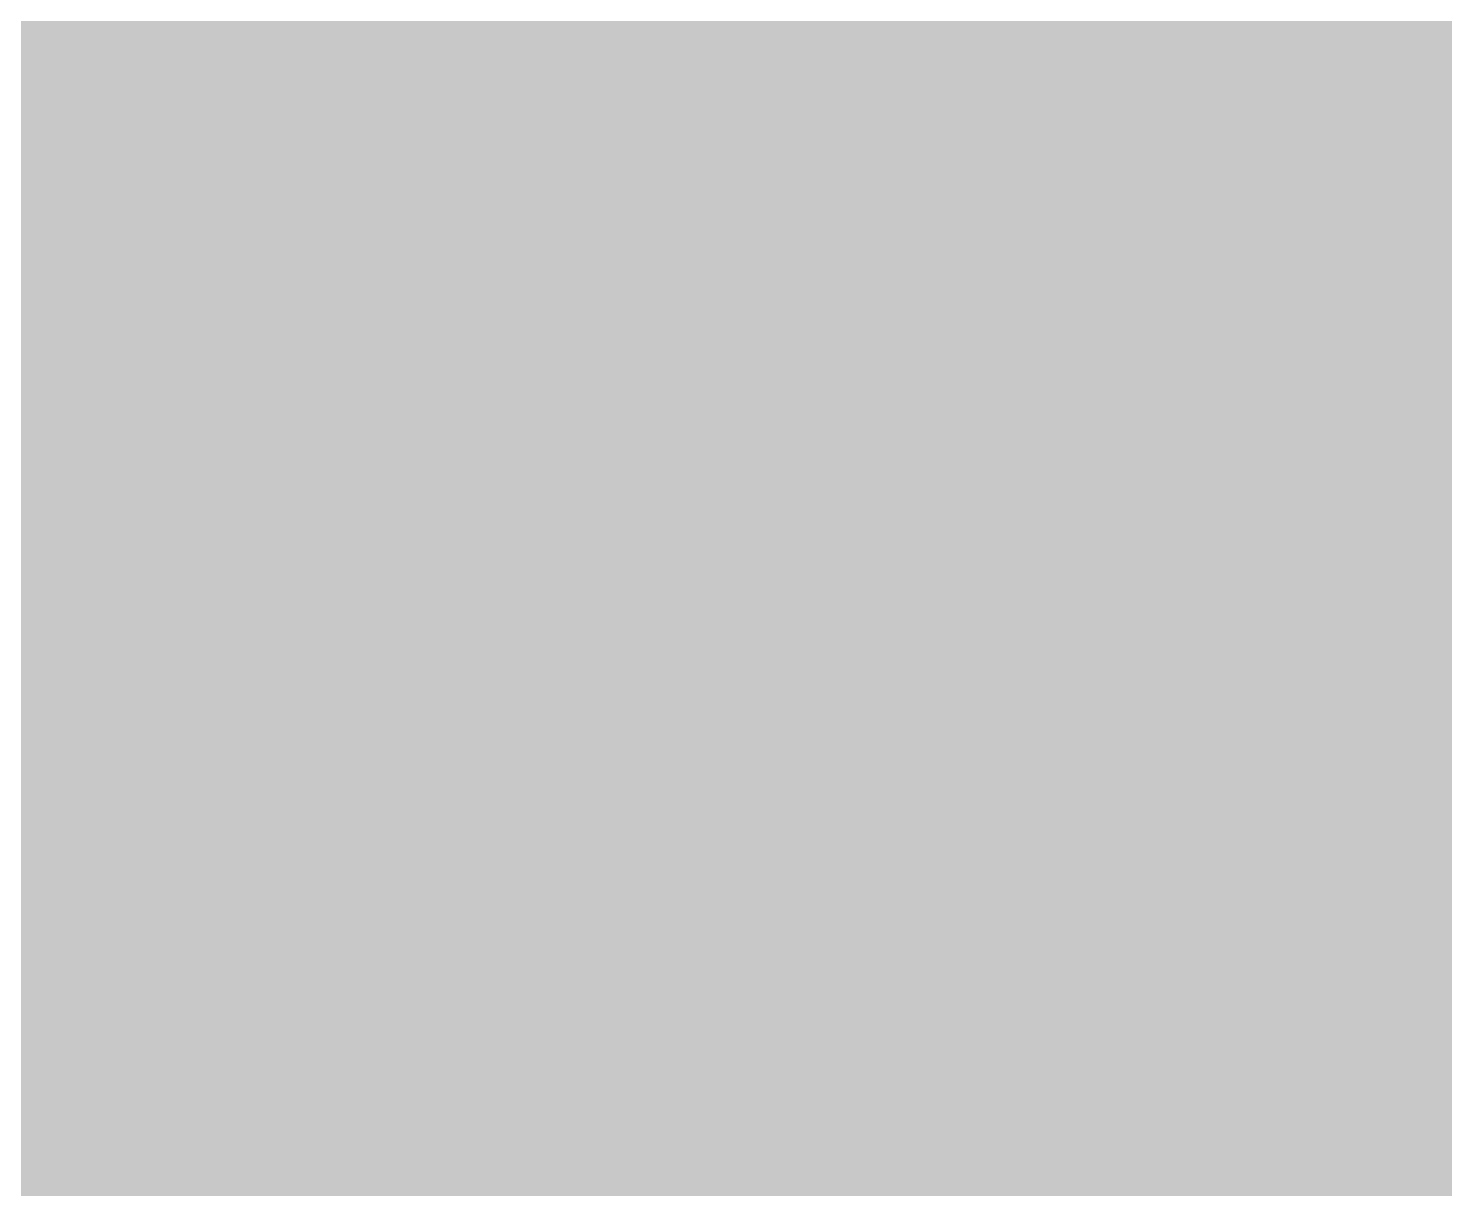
# Model space of a CAD drawing. Header units: millimetres. Extents: x -11 to 223, y -88 to 3.
# Drawn here: x 43.70207 to 43.74295, y -20.50217 to -20.46868 of the extents above; entities that cross this region are included whole.
import ezdxf

# ---------------------------------------------------------------- set-up
doc = ezdxf.new("R2010")
doc.units = ezdxf.units.MM
doc.header["$MEASUREMENT"] = 0
for name, color, linetype, true_color in [('Bottom-Layer', 7, 'Continuous', 0x0000ff), ('Component-Shape-Layer', 7, 'Continuous', 0x00cccc), ('Top-Layer', 7, 'Continuous', 0xff0000), ('Top-Silkscreen-Layer', 7, 'Continuous', 0xffcc00)]:
    doc.layers.add(name, color=color, linetype=linetype, true_color=true_color)

msp = doc.modelspace()

# ---------------------------------------------------------------- hatches: boundary and pattern name
at = {"layer": 'Bottom-Layer'}
msp.add_hatch(color=256, dxfattribs=at).paths.add_polyline_path([(-10.335281, 1.978664), (-0.38039, 1.978664), (-0.84578, 1.726733), (-1.195487, 1.329541), (-1.386452, 0.835994), (-1.395162, 0.306862), (-1.220545, -0.192703), (-0.884101, -0.60119), (-0.427256, -0.868302), (0.093739, -0.961151), (1.793739, -0.961151), (2.314734, -0.868302), (2.771579, -0.60119), (3.108023, -0.192703), (3.28264, 0.306862), (3.27393, 0.835994), (3.082964, 1.329541), (2.733257, 1.726733), (2.267868, 1.978664), (222.628905, 1.978664), (222.628905, -87.475235), (-10.335281, -87.475235)])
at = {"layer": 'Top-Layer'}
msp.add_hatch(color=256, dxfattribs=at).paths.add_polyline_path([(-10.335281, 1.978664), (-0.38039, 1.978664), (-0.84578, 1.726733), (-1.195487, 1.329541), (-1.386452, 0.835994), (-1.395162, 0.306862), (-1.220545, -0.192703), (-0.884101, -0.60119), (-0.427256, -0.868302), (0.093739, -0.961151), (1.793739, -0.961151), (2.314734, -0.868302), (2.771579, -0.60119), (3.108023, -0.192703), (3.28264, 0.306862), (3.27393, 0.835994), (3.082964, 1.329541), (2.733257, 1.726733), (2.267868, 1.978664), (222.628905, 1.978664), (222.628905, -87.475235), (-10.335281, -87.475235)])
at = {"layer": 'Top-Silkscreen-Layer'}
msp.add_hatch(color=256, dxfattribs=at).paths.add_polyline_path([(43.73509, -20.181239), (43.43029, -20.181239), (43.43029, -20.687439), (43.73509, -20.687439)])
msp.add_hatch(color=256, dxfattribs=at).paths.add_polyline_path([(43.73509, -20.181239), (43.43029, -20.181239), (43.43029, -20.687439), (43.73509, -20.687439)])

# ---------------------------------------------------------------- linework, layer by layer
at = {"layer": 'Component-Shape-Layer', "const_width": 0.0508}
msp.add_lwpolyline([(43.73509, -20.535039), (46.43509, -20.535039), (46.43509, -18.835039), (43.73509, -18.835039)], close=True, dxfattribs=at)
msp.add_lwpolyline([(43.73509, -20.535039), (46.43509, -20.535039), (46.43509, -18.835039), (43.73509, -18.835039)], close=True, dxfattribs=at)
at = {"layer": 'Top-Layer', "const_width": 0.0508}
msp.add_lwpolyline([(29.517107, -18.290577), (33.794622, -22.568091), (33.952013, -22.673256), (34.137668, -22.710185), (40.890018, -22.710185), (41.075673, -22.673256), (41.233064, -22.568091), (43.337973, -20.463183), (43.885027, -20.463183), (44.064097, -20.415201), (44.195186, -20.284112), (44.243167, -20.105042), (44.243167, -19.557988), (45.739179, -18.061976), (47.957544, -18.061976), (53.276461, -23.380893)], dxfattribs=at)
at = {"layer": 'Top-Silkscreen-Layer', "const_width": 0.00508}
msp.add_lwpolyline([(43.73509, -20.181239), (43.43029, -20.181239), (43.43029, -20.687439), (43.73509, -20.687439)], close=True, dxfattribs=at)
msp.add_lwpolyline([(43.73509, -20.181239), (43.43029, -20.181239), (43.43029, -20.687439), (43.73509, -20.687439)], close=True, dxfattribs=at)

doc.saveas('drawing.dxf')
